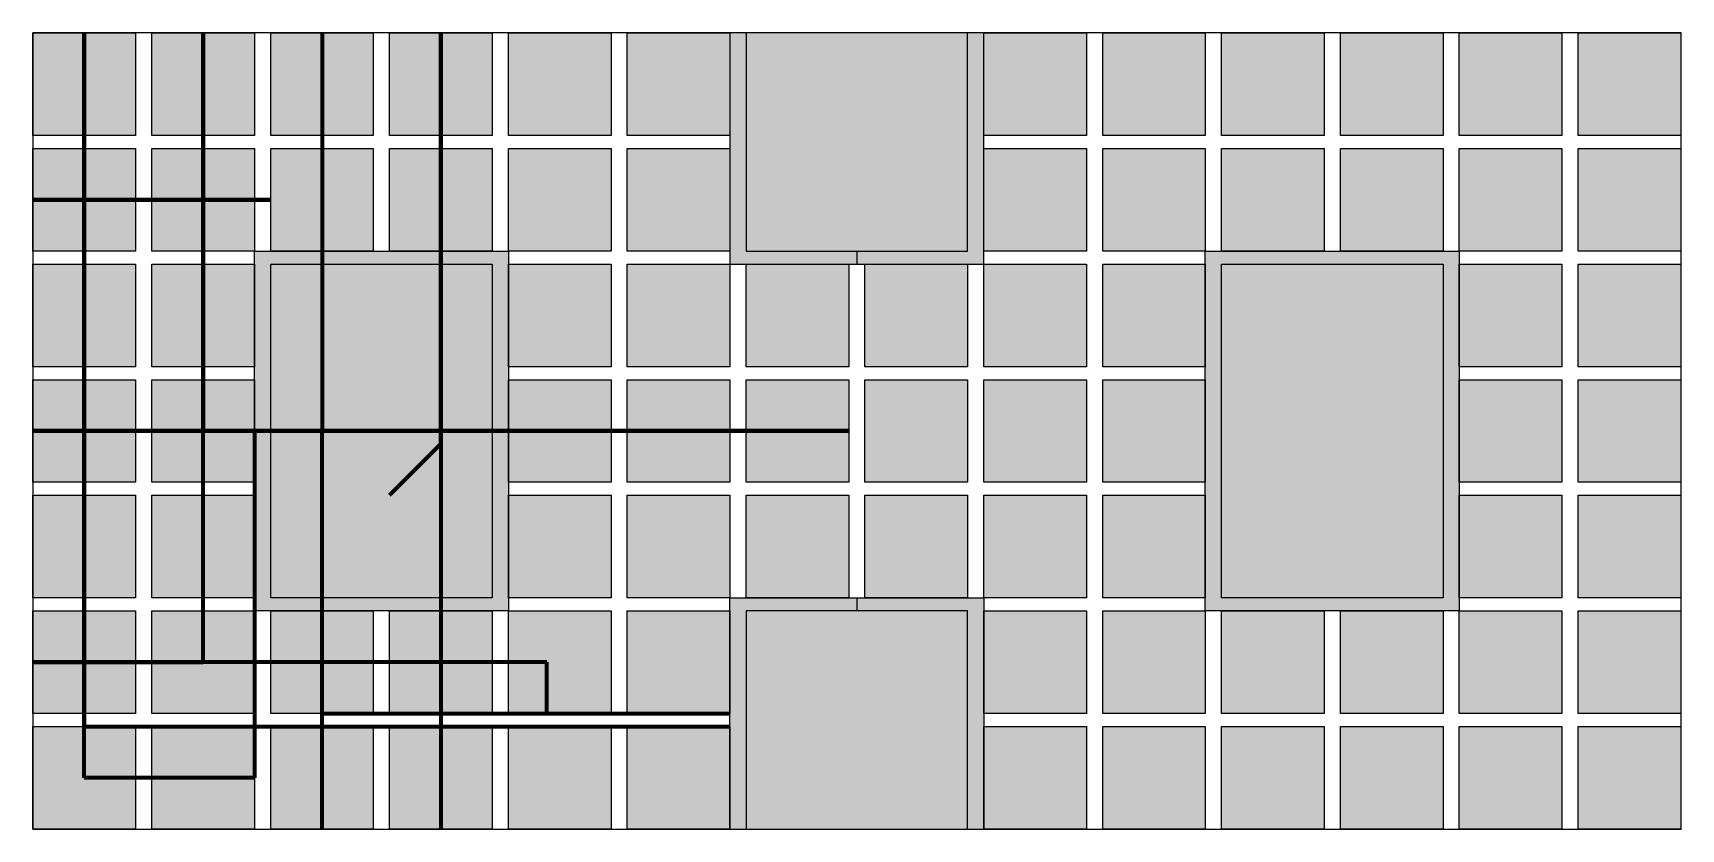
# Model space of a CAD drawing. Header units: millimetres. Extents: x 0 to 2360, y 0 to 1140.
import ezdxf

# ---------------------------------------------------------------- set-up
doc = ezdxf.new("R2010")
doc.units = ezdxf.units.MM
doc.layers.add('drawer', color=10, linetype='Continuous', lineweight=211)

msp = doc.modelspace()

# ---------------------------------------------------------------- hatches: boundary and pattern name
h = msp.add_hatch(color=3)
h.dxf.hatch_style = 1
h.paths.add_polyline_path([(147, 1140), (0, 1140), (0, 993), (147, 993)])
h.paths.add_polyline_path([(147, 974.5), (0, 974.5), (0, 827.5), (147, 827.5)])
h.paths.add_polyline_path([(317.2, 1140), (170.2, 1140), (170.2, 993), (317.2, 993)])
h.paths.add_polyline_path([(317.2, 974.5), (170.2, 974.5), (170.2, 827.5), (317.2, 827.5)])
h.paths.add_polyline_path([(317.2, 809), (170.2, 809), (170.2, 662), (317.2, 662)])
h.paths.add_polyline_path([(147, 809), (0, 809), (0, 662), (147, 662)])
h.paths.add_polyline_path([(147, 643.5), (0, 643.5), (0, 496.5), (147, 496.5)])
h.paths.add_polyline_path([(147, 478), (0, 478), (0, 331), (147, 331)])
h.paths.add_polyline_path([(147, 312.5), (0, 312.5), (0, 165.5), (147, 165.5)])
h.paths.add_polyline_path([(147, 147), (0, 147), (0, 0), (147, 0)])
h.paths.add_polyline_path([(317.2, 147), (170.2, 147), (170.2, 0), (317.2, 0)])
h.paths.add_polyline_path([(317.2, 312.5), (170.2, 312.5), (170.2, 165.5), (317.2, 165.5)])
h.paths.add_polyline_path([(317.2, 478), (170.2, 478), (170.2, 331), (317.2, 331)])
h.paths.add_polyline_path([(317.2, 643.5), (170.2, 643.5), (170.2, 496.5), (317.2, 496.5)])
h.paths.add_polyline_path([(487.4, 312.5), (340.4, 312.5), (340.4, 165.5), (487.4, 165.5)])
h.paths.add_polyline_path([(487.4, 147), (340.4, 147), (340.4, 0), (487.4, 0)])
h.paths.add_polyline_path([(657.6, 147), (510.6, 147), (510.6, 0), (657.6, 0)])
h.paths.add_polyline_path([(657.6, 312.5), (510.6, 312.5), (510.6, 165.5), (657.6, 165.5)])
h.paths.add_polyline_path([(827.8, 312.5), (680.8, 312.5), (680.8, 165.5), (827.8, 165.5)])
h.paths.add_polyline_path([(827.8, 147), (680.8, 147), (680.8, 0), (827.8, 0)])
h.paths.add_polyline_path([(998, 147), (851, 147), (851, 0), (998, 0)])
h.paths.add_polyline_path([(998, 312.5), (851, 312.5), (851, 165.5), (998, 165.5)])
h.paths.add_polyline_path([(998, 478), (851, 478), (851, 331), (998, 331)])
h.paths.add_polyline_path([(827.8, 478), (680.8, 478), (680.8, 331), (827.8, 331)])
h.paths.add_polyline_path([(827.8, 643.5), (680.8, 643.5), (680.8, 496.5), (827.8, 496.5)])
h.paths.add_polyline_path([(998, 643.5), (851, 643.5), (851, 496.5), (998, 496.5)])
h.paths.add_polyline_path([(657.6, 809), (340.4, 809), (340.4, 331), (657.6, 331)])
h.paths.add_polyline_path([(827.8, 809), (680.8, 809), (680.8, 662), (827.8, 662)])
h.paths.add_polyline_path([(998, 809), (851, 809), (851, 662), (998, 662)])
h.paths.add_polyline_path([(998, 974.5), (851, 974.5), (851, 827.5), (998, 827.5)])
h.paths.add_polyline_path([(827.8, 974.5), (680.8, 974.5), (680.8, 827.5), (827.8, 827.5)])
h.paths.add_polyline_path([(657.6, 974.5), (510.6, 974.5), (510.6, 827.5), (657.6, 827.5)])
h.paths.add_polyline_path([(487.4, 974.5), (340.4, 974.5), (340.4, 827.5), (487.4, 827.5)])
h.paths.add_polyline_path([(487.4, 1140), (340.4, 1140), (340.4, 993), (487.4, 993)])
h.paths.add_polyline_path([(657.6, 1140), (510.6, 1140), (510.6, 993), (657.6, 993)])
h.paths.add_polyline_path([(827.8, 1140), (680.8, 1140), (680.8, 993), (827.8, 993)])
h.paths.add_polyline_path([(998, 1140), (851, 1140), (851, 993), (998, 993)])
h.paths.add_polyline_path([(1168.2, 809), (1021.2, 809), (1021.2, 662), (1168.2, 662)])
h.paths.add_polyline_path([(1168.2, 643.5), (1021.2, 643.5), (1021.2, 496.5), (1168.2, 496.5)])
h.paths.add_polyline_path([(1168.2, 478), (1021.2, 478), (1021.2, 331), (1168.2, 331)])
h.paths.add_polyline_path([(1338.4, 478), (1191.4, 478), (1191.4, 331), (1338.4, 331)])
h.paths.add_polyline_path([(1338.4, 643.5), (1191.4, 643.5), (1191.4, 496.5), (1338.4, 496.5)])
h.paths.add_polyline_path([(1338.4, 809), (1191.4, 809), (1191.4, 662), (1338.4, 662)])
h.paths.add_polyline_path([(1338.4, 1140), (1021.2, 1140), (1021.2, 827.5), (1338.4, 827.5)])
h.paths.add_polyline_path([(1338.4, 312.5), (1021.2, 312.5), (1021.2, 0), (1338.4, 0)])
h.paths.add_polyline_path([(2019.2, 809), (1702, 809), (1702, 331), (2019.2, 331)])
h.paths.add_polyline_path([(1678.8, 478), (1531.8, 478), (1531.8, 331), (1678.8, 331)])
h.paths.add_polyline_path([(1678.8, 312.5), (1531.8, 312.5), (1531.8, 165.5), (1678.8, 165.5)])
h.paths.add_polyline_path([(1678.8, 147), (1531.8, 147), (1531.8, 0), (1678.8, 0)])
h.paths.add_polyline_path([(1508.6, 147), (1361.6, 147), (1361.6, 0), (1508.6, 0)])
h.paths.add_polyline_path([(1508.6, 312.5), (1361.6, 312.5), (1361.6, 165.5), (1508.6, 165.5)])
h.paths.add_polyline_path([(1508.6, 478), (1361.6, 478), (1361.6, 331), (1508.6, 331)])
h.paths.add_polyline_path([(1508.6, 643.5), (1361.6, 643.5), (1361.6, 496.5), (1508.6, 496.5)])
h.paths.add_polyline_path([(1508.6, 809), (1361.6, 809), (1361.6, 662), (1508.6, 662)])
h.paths.add_polyline_path([(1508.6, 974.5), (1361.6, 974.5), (1361.6, 827.5), (1508.6, 827.5)])
h.paths.add_polyline_path([(1508.6, 1140), (1361.6, 1140), (1361.6, 993), (1508.6, 993)])
h.paths.add_polyline_path([(1678.8, 1140), (1531.8, 1140), (1531.8, 993), (1678.8, 993)])
h.paths.add_polyline_path([(1678.8, 974.5), (1531.8, 974.5), (1531.8, 827.5), (1678.8, 827.5)])
h.paths.add_polyline_path([(1678.8, 809), (1531.8, 809), (1531.8, 662), (1678.8, 662)])
h.paths.add_polyline_path([(1678.8, 643.5), (1531.8, 643.5), (1531.8, 496.5), (1678.8, 496.5)])
h.paths.add_polyline_path([(1849, 974.5), (1702, 974.5), (1702, 827.5), (1849, 827.5)])
h.paths.add_polyline_path([(1849, 1140), (1702, 1140), (1702, 993), (1849, 993)])
h.paths.add_polyline_path([(2019.2, 1140), (1872.2, 1140), (1872.2, 993), (2019.2, 993)])
h.paths.add_polyline_path([(2019.2, 974.5), (1872.2, 974.5), (1872.2, 827.5), (2019.2, 827.5)])
h.paths.add_polyline_path([(2189.4, 1140), (2042.4, 1140), (2042.4, 993), (2189.4, 993)])
h.paths.add_polyline_path([(2189.4, 974.5), (2042.4, 974.5), (2042.4, 827.5), (2189.4, 827.5)])
h.paths.add_polyline_path([(2359.6, 1140), (2212.6, 1140), (2212.6, 993), (2359.6, 993)])
h.paths.add_polyline_path([(2359.6, 974.5), (2212.6, 974.5), (2212.6, 827.5), (2359.6, 827.5)])
h.paths.add_polyline_path([(2359.6, 809), (2212.6, 809), (2212.6, 662), (2359.6, 662)])
h.paths.add_polyline_path([(2189.4, 809), (2042.4, 809), (2042.4, 662), (2189.4, 662)])
h.paths.add_polyline_path([(2189.4, 643.5), (2042.4, 643.5), (2042.4, 496.5), (2189.4, 496.5)])
h.paths.add_polyline_path([(2359.6, 643.5), (2212.6, 643.5), (2212.6, 496.5), (2359.6, 496.5)])
h.paths.add_polyline_path([(2359.6, 478), (2212.6, 478), (2212.6, 331), (2359.6, 331)])
h.paths.add_polyline_path([(2189.4, 478), (2042.4, 478), (2042.4, 331), (2189.4, 331)])
h.paths.add_polyline_path([(2189.4, 312.5), (2042.4, 312.5), (2042.4, 165.5), (2189.4, 165.5)])
h.paths.add_polyline_path([(2019.2, 312.5), (1872.2, 312.5), (1872.2, 165.5), (2019.2, 165.5)])
h.paths.add_polyline_path([(1849, 312.5), (1702, 312.5), (1702, 165.5), (1849, 165.5)])
h.paths.add_polyline_path([(1849, 147), (1702, 147), (1702, 0), (1849, 0)])
h.paths.add_polyline_path([(2019.2, 147), (1872.2, 147), (1872.2, 0), (2019.2, 0)])
h.paths.add_polyline_path([(2189.4, 147), (2042.4, 147), (2042.4, 0), (2189.4, 0)])
h.paths.add_polyline_path([(2359.6, 147), (2212.6, 147), (2212.6, 0), (2359.6, 0)])
h.paths.add_polyline_path([(2359.6, 312.5), (2212.6, 312.5), (2212.6, 165.5), (2359.6, 165.5)])
h = msp.add_hatch(color=1)
h.dxf.hatch_style = 1
h.paths.add_polyline_path([(1361.6, 331), (1179.8, 331), (1179.8, 312.5), (1338.4, 312.5), (1338.4, 0), (1361.6, 0)])
h.paths.add_polyline_path([(1021.2, 1140), (998, 1140), (998, 809), (1179.8, 809), (1179.8, 827.5), (1021.2, 827.5)])
h = msp.add_hatch(color=5)
h.dxf.hatch_style = 1
h.paths.add_polyline_path([(1361.6, 1140), (1338.4, 1140), (1338.4, 827.5), (1179.8, 827.5), (1179.8, 809), (1361.6, 809)])
h.paths.add_polyline_path([(1179.8, 331), (998, 331), (998, 0), (1021.2, 0), (1021.2, 312.5), (1179.8, 312.5)])
at = {"true_color": 0xffffff}
h = msp.add_hatch(color=7, dxfattribs=at)
h.dxf.hatch_style = 1
h.paths.add_polyline_path([(609.1, 1066.5, -1), (559.1, 1066.5, -1)])
h = msp.add_hatch(color=7, dxfattribs=at)
h.dxf.hatch_style = 1
h.paths.add_polyline_path([(1750.5, 1066.5, 1), (1800.5, 1066.5, 1)])
h = msp.add_hatch(color=7, dxfattribs=at)
h.dxf.hatch_style = 1
h.paths.add_polyline_path([(98.5, 901, -1), (48.5, 901, -1)])
h = msp.add_hatch(color=7, dxfattribs=at)
h.dxf.hatch_style = 1
h.paths.add_polyline_path([(268.7, 901, -1), (218.7, 901, -1)])
at = {"true_color": 0xf8991e}
h = msp.add_hatch(color=30, dxfattribs=at)
h.dxf.hatch_style = 1
h.paths.add_polyline_path([(438.9, 901, -1), (388.9, 901, -1)])
at = {"true_color": 0xffffff}
h = msp.add_hatch(color=7, dxfattribs=at)
h.dxf.hatch_style = 1
h.paths.add_polyline_path([(609.1, 901, -1), (559.1, 901, -1)])
h = msp.add_hatch(color=7, dxfattribs=at)
h.dxf.hatch_style = 1
h.paths.add_polyline_path([(1750.5, 901, 1), (1800.5, 901, 1)])
at = {"true_color": 0xf8991e}
h = msp.add_hatch(color=30, dxfattribs=at)
h.dxf.hatch_style = 1
h.paths.add_polyline_path([(1920.7, 901, 1), (1970.7, 901, 1)])
at = {"true_color": 0xffffff}
h = msp.add_hatch(color=7, dxfattribs=at)
h.dxf.hatch_style = 1
h.paths.add_polyline_path([(2090.9, 901, 1), (2140.9, 901, 1)])
h = msp.add_hatch(color=7, dxfattribs=at)
h.dxf.hatch_style = 1
h.paths.add_polyline_path([(2261.1, 901, 1), (2311.1, 901, 1)])
at = {"true_color": 0x000000}
h = msp.add_hatch(color=18, dxfattribs=at)
h.dxf.hatch_style = 1
h.paths.add_polyline_path([(680.8, 827.5), (317.2, 827.5), (317.2, 312.5), (680.8, 312.5)])
h.paths.add_polyline_path([(657.6, 809), (657.6, 331), (340.4, 331), (340.4, 809)], flags=16)
h.paths.add_polyline_path([(2042.4, 827.5), (1678.8, 827.5), (1678.8, 312.5), (2042.4, 312.5)])
h.paths.add_polyline_path([(2019.2, 809), (2019.2, 331), (1702, 331), (1702, 809)], flags=16)
at = {"true_color": 0xf8991e}
h = msp.add_hatch(color=30, dxfattribs=at)
h.dxf.hatch_style = 1
h.paths.add_polyline_path([(98.5, 735.5, -1), (48.5, 735.5, -1)])
at = {"true_color": 0xffffff}
h = msp.add_hatch(color=7, dxfattribs=at)
h.dxf.hatch_style = 1
h.paths.add_polyline_path([(268.7, 735.5, -1), (218.7, 735.5, -1)])
h = msp.add_hatch(color=7, dxfattribs=at)
h.dxf.hatch_style = 1
h.paths.add_polyline_path([(2090.9, 735.5, 1), (2140.9, 735.5, 1)])
at = {"true_color": 0xf8991e}
h = msp.add_hatch(color=30, dxfattribs=at)
h.dxf.hatch_style = 1
h.paths.add_polyline_path([(2261.1, 735.5, 1), (2311.1, 735.5, 1)])
at = {"true_color": 0xffffff}
h = msp.add_hatch(color=7, dxfattribs=at)
h.dxf.hatch_style = 1
h.paths.add_polyline_path([(98.5, 570, -1), (48.5, 570, -1)])
h = msp.add_hatch(color=7, dxfattribs=at)
h.dxf.hatch_style = 1
h.paths.add_polyline_path([(268.7, 570, -1), (218.7, 570, -1)])
h = msp.add_hatch(color=7, dxfattribs=at)
h.dxf.hatch_style = 1
h.paths.add_polyline_path([(2090.9, 570, 1), (2140.9, 570, 1)])
h = msp.add_hatch(color=7, dxfattribs=at)
h.dxf.hatch_style = 1
h.paths.add_polyline_path([(2261.1, 570, 1), (2311.1, 570, 1)])
at = {"true_color": 0xf8991e}
h = msp.add_hatch(color=30, dxfattribs=at)
h.dxf.hatch_style = 1
h.paths.add_polyline_path([(98.5, 404.5, -1), (48.5, 404.5, -1)])
at = {"true_color": 0xffffff}
h = msp.add_hatch(color=7, dxfattribs=at)
h.dxf.hatch_style = 1
h.paths.add_polyline_path([(268.7, 404.5, -1), (218.7, 404.5, -1)])
h = msp.add_hatch(color=7, dxfattribs=at)
h.dxf.hatch_style = 1
h.paths.add_polyline_path([(2090.9, 404.5, 1), (2140.9, 404.5, 1)])
at = {"true_color": 0xf8991e}
h = msp.add_hatch(color=30, dxfattribs=at)
h.dxf.hatch_style = 1
h.paths.add_polyline_path([(2261.1, 404.5, 1), (2311.1, 404.5, 1)])
at = {"true_color": 0xffffff}
h = msp.add_hatch(color=7, dxfattribs=at)
h.dxf.hatch_style = 1
h.paths.add_polyline_path([(98.5, 239, -1), (48.5, 239, -1)])
h = msp.add_hatch(color=7, dxfattribs=at)
h.dxf.hatch_style = 1
h.paths.add_polyline_path([(268.7, 239, -1), (218.7, 239, -1)])
at = {"true_color": 0xf8991e}
h = msp.add_hatch(color=30, dxfattribs=at)
h.dxf.hatch_style = 1
h.paths.add_polyline_path([(438.9, 239, -1), (388.9, 239, -1)])
at = {"true_color": 0xffffff}
h = msp.add_hatch(color=7, dxfattribs=at)
h.dxf.hatch_style = 1
h.paths.add_polyline_path([(609.1, 239, -1), (559.1, 239, -1)])
h = msp.add_hatch(color=7, dxfattribs=at)
h.dxf.hatch_style = 1
h.paths.add_polyline_path([(1750.5, 239, 1), (1800.5, 239, 1)])
at = {"true_color": 0xf8991e}
h = msp.add_hatch(color=30, dxfattribs=at)
h.dxf.hatch_style = 1
h.paths.add_polyline_path([(1920.7, 239, 1), (1970.7, 239, 1)])
at = {"true_color": 0xffffff}
h = msp.add_hatch(color=7, dxfattribs=at)
h.dxf.hatch_style = 1
h.paths.add_polyline_path([(2090.9, 239, 1), (2140.9, 239, 1)])
h = msp.add_hatch(color=7, dxfattribs=at)
h.dxf.hatch_style = 1
h.paths.add_polyline_path([(2261.1, 239, 1), (2311.1, 239, 1)])
h = msp.add_hatch(color=7, dxfattribs=at)
h.dxf.hatch_style = 1
h.paths.add_polyline_path([(609.1, 73.5, -1), (559.1, 73.5, -1)])
h = msp.add_hatch(color=7, dxfattribs=at)
h.dxf.hatch_style = 1
h.paths.add_polyline_path([(1750.5, 73.5, 1), (1800.5, 73.5, 1)])

# ---------------------------------------------------------------- linework, layer by layer
for p, q in [((1179.8, 827.5), (1179.8, 809)), ((998, 0), (998, 331)), ((998, 331), (1361.6, 331)), ((1179.8, 331), (1179.8, 312.5)), ((1361.6, 331), (1361.6, 0)), ((1021.2, 312.5), (1021.2, 0)), ((1338.4, 312.5), (1021.2, 312.5)), ((1338.4, 0), (1338.4, 312.5)), ((1021.2, 0), (1338.4, 0))]:
    msp.add_line(p, q)
for points in [[(0, 0), (2360, 0), (2360, 1140), (0, 1140)], [(0, 1140), (147, 1140), (147, 993), (0, 993)], [(170.2, 1140), (317.2, 1140), (317.2, 993), (170.2, 993)], [(340.4, 1140), (487.4, 1140), (487.4, 993), (340.4, 993)], [(510.6, 1140), (657.6, 1140), (657.6, 993), (510.6, 993)], [(680.8, 1140), (827.8, 1140), (827.8, 993), (680.8, 993)], [(851, 1140), (998, 1140), (998, 993), (851, 993)], [(998, 809), (1361.6, 809), (1361.6, 1140), (998, 1140)], [(1021.2, 827.5), (1338.4, 827.5), (1338.4, 1140), (1021.2, 1140)], [(1361.6, 1140), (1508.6, 1140), (1508.6, 993), (1361.6, 993)], [(1531.8, 1140), (1678.8, 1140), (1678.8, 993), (1531.8, 993)], [(1702, 1140), (1849, 1140), (1849, 993), (1702, 993)], [(1872.2, 1140), (2019.2, 1140), (2019.2, 993), (1872.2, 993)], [(2042.4, 1140), (2189.4, 1140), (2189.4, 993), (2042.4, 993)], [(2212.6, 1140), (2359.6, 1140), (2359.6, 993), (2212.6, 993)], [(0, 974.5), (147, 974.5), (147, 827.5), (0, 827.5)], [(170.2, 974.5), (317.2, 974.5), (317.2, 827.5), (170.2, 827.5)], [(340.4, 974.5), (487.4, 974.5), (487.4, 827.5), (340.4, 827.5)], [(510.6, 974.5), (657.6, 974.5), (657.6, 827.5), (510.6, 827.5)], [(680.8, 974.5), (827.8, 974.5), (827.8, 827.5), (680.8, 827.5)], [(851, 974.5), (998, 974.5), (998, 827.5), (851, 827.5)], [(1361.6, 974.5), (1508.6, 974.5), (1508.6, 827.5), (1361.6, 827.5)], [(1531.8, 974.5), (1678.8, 974.5), (1678.8, 827.5), (1531.8, 827.5)], [(1702, 974.5), (1849, 974.5), (1849, 827.5), (1702, 827.5)], [(1872.2, 974.5), (2019.2, 974.5), (2019.2, 827.5), (1872.2, 827.5)], [(2042.4, 974.5), (2189.4, 974.5), (2189.4, 827.5), (2042.4, 827.5)], [(2212.6, 974.5), (2359.6, 974.5), (2359.6, 827.5), (2212.6, 827.5)], [(317.2, 827.5), (680.8, 827.5), (680.8, 312.5), (317.2, 312.5)], [(1678.8, 827.5), (2042.4, 827.5), (2042.4, 312.5), (1678.8, 312.5)], [(0, 809), (147, 809), (147, 662), (0, 662)], [(170.2, 809), (317.2, 809), (317.2, 662), (170.2, 662)], [(340.4, 809), (657.6, 809), (657.6, 331), (340.4, 331)], [(680.8, 809), (827.8, 809), (827.8, 662), (680.8, 662)], [(851, 809), (998, 809), (998, 662), (851, 662)], [(1021.2, 809), (1168.2, 809), (1168.2, 662), (1021.2, 662)], [(1191.4, 809), (1338.4, 809), (1338.4, 662), (1191.4, 662)], [(1361.6, 809), (1508.6, 809), (1508.6, 662), (1361.6, 662)], [(1531.8, 809), (1678.8, 809), (1678.8, 662), (1531.8, 662)], [(1702, 809), (2019.2, 809), (2019.2, 331), (1702, 331)], [(2042.4, 809), (2189.4, 809), (2189.4, 662), (2042.4, 662)], [(2212.6, 809), (2359.6, 809), (2359.6, 662), (2212.6, 662)], [(0, 643.5), (147, 643.5), (147, 496.5), (0, 496.5)], [(170.2, 643.5), (317.2, 643.5), (317.2, 496.5), (170.2, 496.5)], [(680.8, 643.5), (827.8, 643.5), (827.8, 496.5), (680.8, 496.5)], [(851, 643.5), (998, 643.5), (998, 496.5), (851, 496.5)], [(1021.2, 643.5), (1168.2, 643.5), (1168.2, 496.5), (1021.2, 496.5)], [(1191.4, 643.5), (1338.4, 643.5), (1338.4, 496.5), (1191.4, 496.5)], [(1361.6, 643.5), (1508.6, 643.5), (1508.6, 496.5), (1361.6, 496.5)], [(1531.8, 643.5), (1678.8, 643.5), (1678.8, 496.5), (1531.8, 496.5)], [(2042.4, 643.5), (2189.4, 643.5), (2189.4, 496.5), (2042.4, 496.5)], [(2212.6, 643.5), (2359.6, 643.5), (2359.6, 496.5), (2212.6, 496.5)], [(0, 478), (147, 478), (147, 331), (0, 331)], [(170.2, 478), (317.2, 478), (317.2, 331), (170.2, 331)], [(680.8, 478), (827.8, 478), (827.8, 331), (680.8, 331)], [(851, 478), (998, 478), (998, 331), (851, 331)], [(1021.2, 478), (1168.2, 478), (1168.2, 331), (1021.2, 331)], [(1191.4, 478), (1338.4, 478), (1338.4, 331), (1191.4, 331)], [(1361.6, 478), (1508.6, 478), (1508.6, 331), (1361.6, 331)], [(1531.8, 478), (1678.8, 478), (1678.8, 331), (1531.8, 331)], [(2042.4, 478), (2189.4, 478), (2189.4, 331), (2042.4, 331)], [(2212.6, 478), (2359.6, 478), (2359.6, 331), (2212.6, 331)], [(0, 312.5), (147, 312.5), (147, 165.5), (0, 165.5)], [(170.2, 312.5), (317.2, 312.5), (317.2, 165.5), (170.2, 165.5)], [(340.4, 312.5), (487.4, 312.5), (487.4, 165.5), (340.4, 165.5)], [(510.6, 312.5), (657.6, 312.5), (657.6, 165.5), (510.6, 165.5)], [(680.8, 312.5), (827.8, 312.5), (827.8, 165.5), (680.8, 165.5)], [(851, 312.5), (998, 312.5), (998, 165.5), (851, 165.5)], [(1361.6, 312.5), (1508.6, 312.5), (1508.6, 165.5), (1361.6, 165.5)], [(1531.8, 312.5), (1678.8, 312.5), (1678.8, 165.5), (1531.8, 165.5)], [(1702, 312.5), (1849, 312.5), (1849, 165.5), (1702, 165.5)], [(1872.2, 312.5), (2019.2, 312.5), (2019.2, 165.5), (1872.2, 165.5)], [(2042.4, 312.5), (2189.4, 312.5), (2189.4, 165.5), (2042.4, 165.5)], [(2212.6, 312.5), (2359.6, 312.5), (2359.6, 165.5), (2212.6, 165.5)], [(0, 147), (147, 147), (147, 0), (0, 0)], [(170.2, 147), (317.2, 147), (317.2, 0), (170.2, 0)], [(340.4, 147), (487.4, 147), (487.4, 0), (340.4, 0)], [(510.6, 147), (657.6, 147), (657.6, 0), (510.6, 0)], [(680.8, 147), (827.8, 147), (827.8, 0), (680.8, 0)], [(851, 147), (998, 147), (998, 0), (851, 0)], [(1361.6, 147), (1508.6, 147), (1508.6, 0), (1361.6, 0)], [(1531.8, 147), (1678.8, 147), (1678.8, 0), (1531.8, 0)], [(1702, 147), (1849, 147), (1849, 0), (1702, 0)], [(1872.2, 147), (2019.2, 147), (2019.2, 0), (1872.2, 0)], [(2042.4, 147), (2189.4, 147), (2189.4, 0), (2042.4, 0)], [(2212.6, 147), (2359.6, 147), (2359.6, 0), (2212.6, 0)]]:
    msp.add_lwpolyline(points, close=True)
at = {"layer": 'drawer'}
for p, q in [((73.5, 73.5), (73.5, 1140)), ((73.5, 1140), (73.5, 147)), ((243.7, 239), (243.7, 1140)), ((243.7, 1140), (243.7, 901)), ((413.9, 1140), (413.9, 570)), ((584.1, 551.5), (584.1, 1140)), ((584.1, 1140), (584.1, 0)), ((340.4, 901), (0, 901)), ((0, 901), (243.7, 901)), ((243.7, 901), (340.4, 901)), ((243.7, 901), (243.7, 570)), ((340.4, 570), (0, 570)), ((0, 570), (1168.2, 570)), ((243.7, 570), (340.4, 570)), ((317.2, 570), (317.2, 73.5)), ((1168.2, 570), (340.4, 570)), ((1168.2, 570), (413.9, 570)), ((413.9, 0), (413.9, 570)), ((1168.2, 570), (584.1, 570)), ((510.6, 478), (584.1, 551.5)), ((736, 239), (0, 239)), ((0, 239), (243.7, 239)), ((736, 166.5), (736, 239)), ((413.9, 0), (413.9, 165.5)), ((413.9, 165.5), (998, 165.5)), ((73.5, 147), (998, 147)), ((317.2, 73.5), (73.5, 73.5))]:
    msp.add_line(p, q, dxfattribs=at)

doc.saveas('drawing.dxf')
